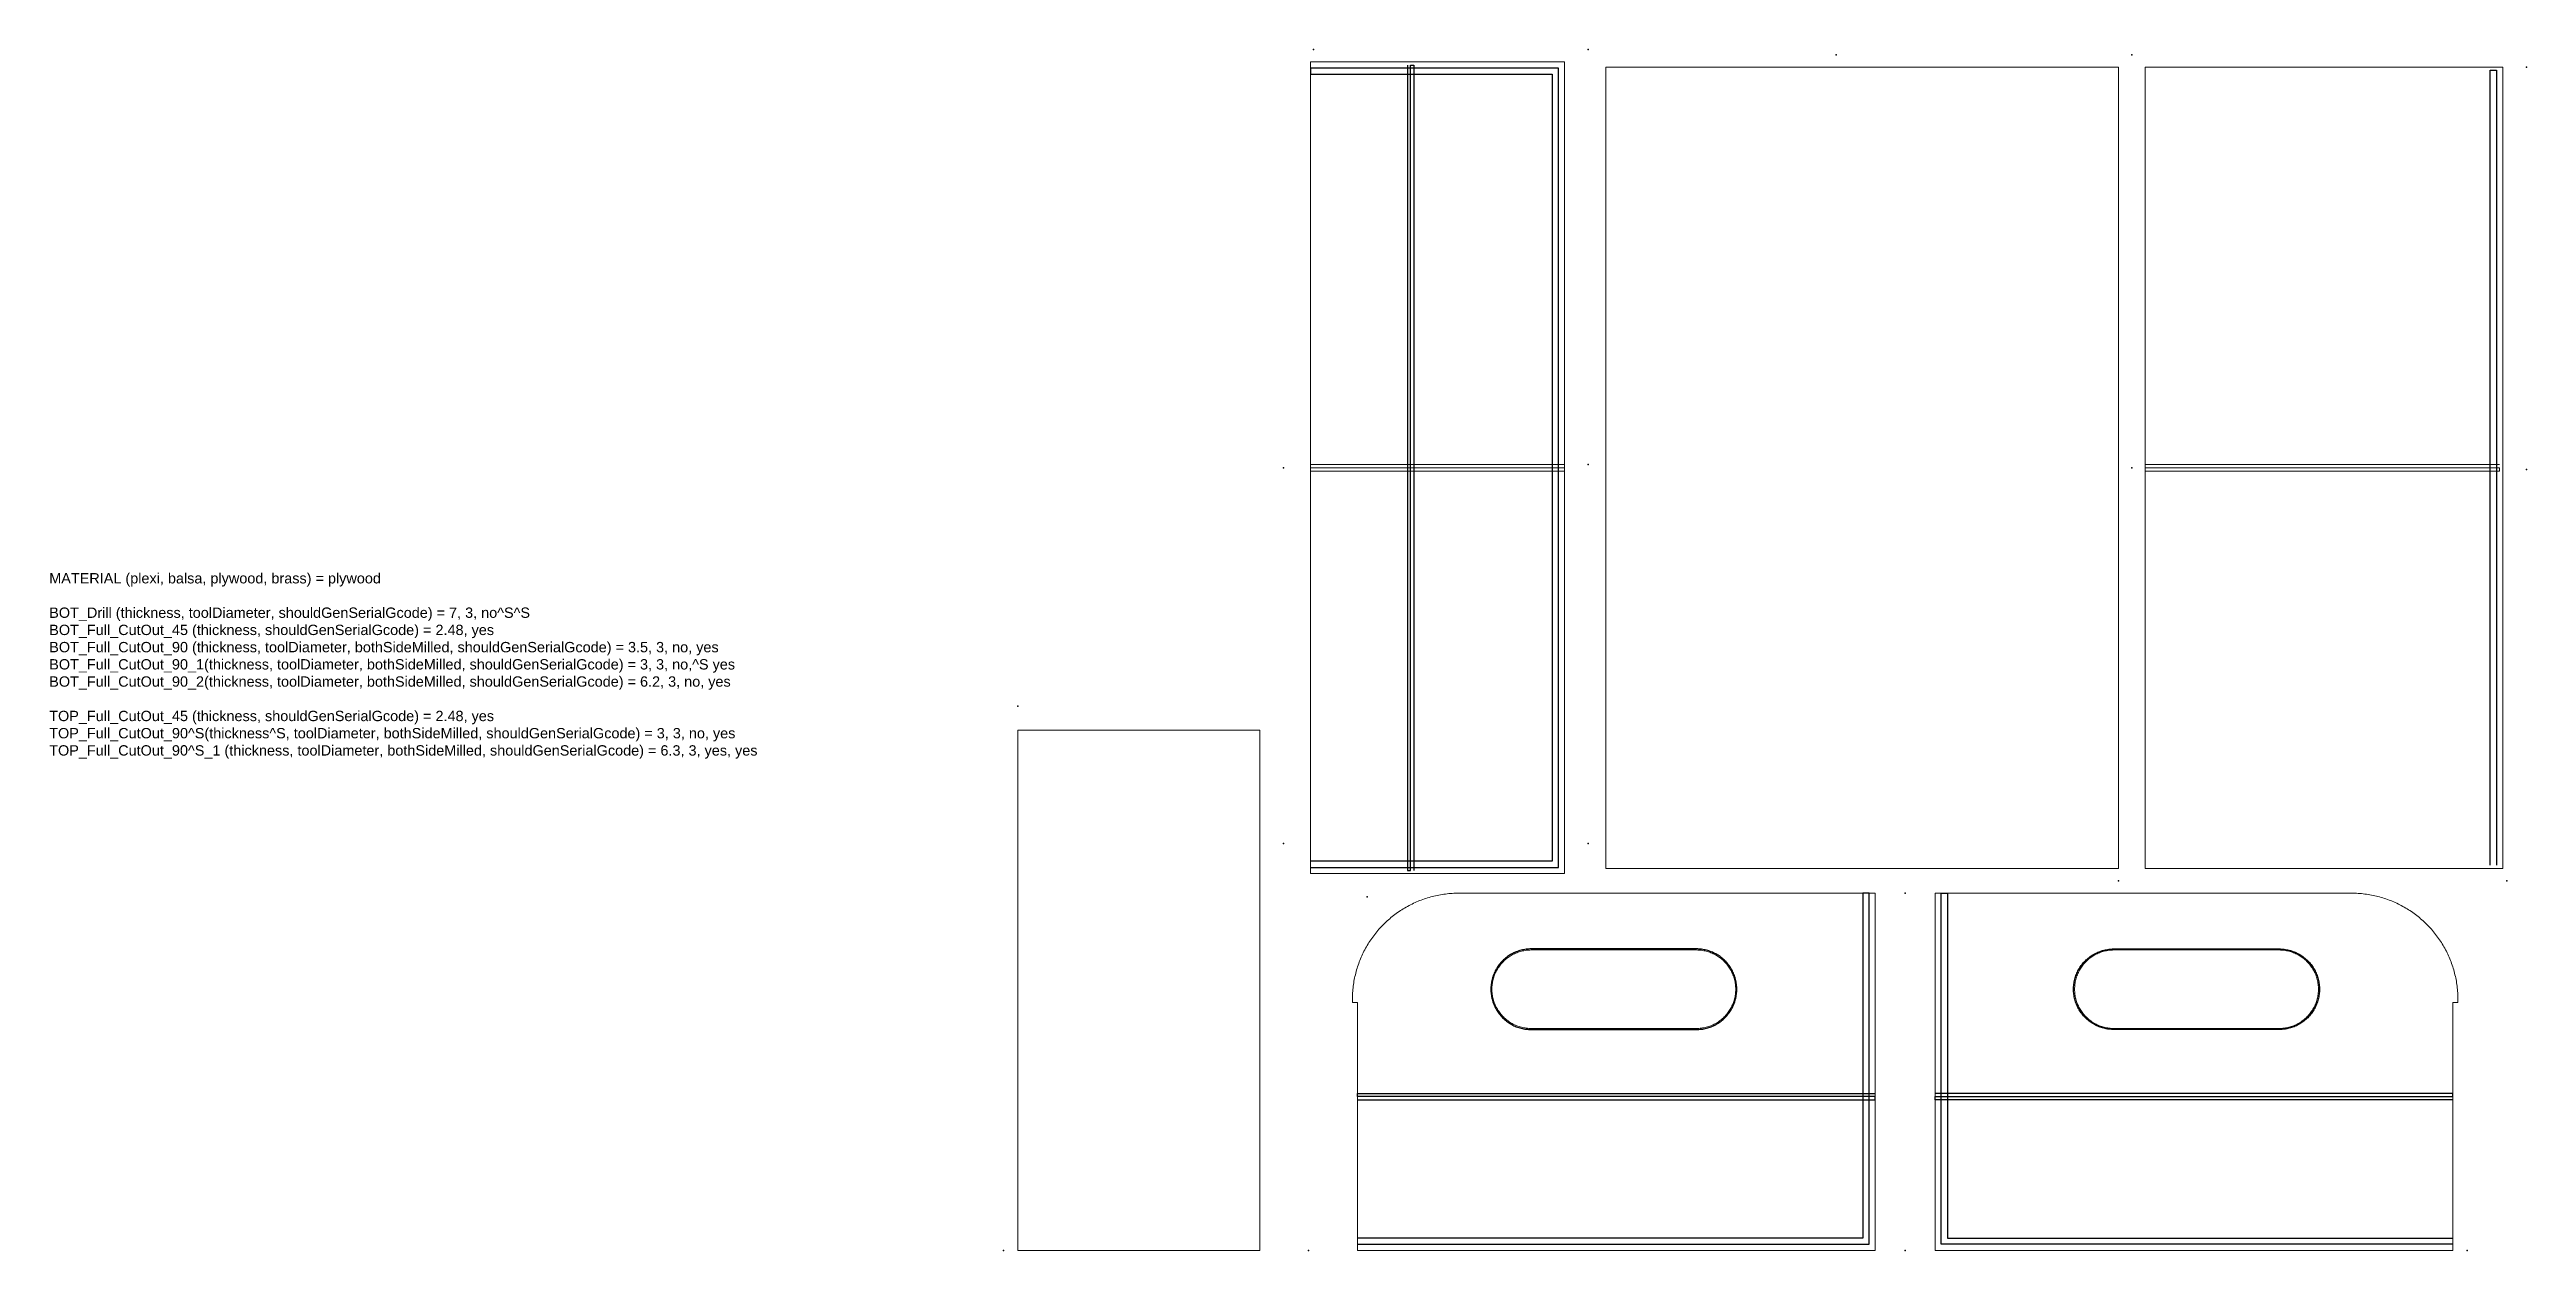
# Model space of a CAD drawing. Header units: millimetres. Extents: x 66 to 1265, y 38 to 619.
import ezdxf

# ---------------------------------------------------------------- set-up
doc = ezdxf.new("R2010")
doc.units = ezdxf.units.MM
for name, color, linetype in [('BOT_Drill', 6, 'Continuous'), ('BOT_Full_CutOut_45', 3, 'Continuous'), ('BOT_Full_CutOut_90', 4, 'Continuous'), ('TOP_Full_CutOut_45', 5, 'Continuous'), ('TOP_Full_CutOut_90', 7, 'Continuous')]:
    doc.layers.add(name, color=color, linetype=linetype)
for name, color, linetype, lineweight in [('BOT_Full_CutOut_90_1', 4, 'Continuous', 18), ('BOT_Full_CutOut_90_2', 4, 'Continuous', 18), ('TOP_Full_CutOut_90_1', 7, 'Continuous', 18)]:
    doc.layers.add(name, color=color, linetype=linetype, lineweight=lineweight)
doc.styles.get("Standard").update_dxf_attribs({"font": 'txt.shx'})

msp = doc.modelspace()

# ---------------------------------------------------------------- linework, layer by layer
at = {"layer": 'BOT_Drill'}
for p in [(677.603949, 619.151268), (810.603949, 619.151268), (930.603949, 616.651268), (1073.603949, 616.651268), (1264.603949, 610.651268), (663.103949, 416.651268), (810.603949, 418.251268), (1073.603949, 416.651268), (1264.603949, 415.851268), (534.603949, 301.151268), (663.103949, 234.651268), (810.603949, 234.651268), (1067.103949, 216.651268), (1255.103949, 216.651268), (703.596577, 208.966634), (963.943454, 210.651268), (527.603949, 37.651268), (675.273678, 37.651268), (963.943454, 37.651268), (1235.9435, 37.651268)]:
    msp.add_point(p, dxfattribs=at)
at = {"layer": 'BOT_Full_CutOut_45'}
for points in [[(863.555961, 144.660952), (864.167864, 144.689809), (864.778559, 144.737871), (865.387443, 144.805093), (865.993915, 144.891407), (866.597376, 144.996728), (867.197232, 145.120952), (867.79289, 145.263956), (868.383763, 145.425601), (868.969265, 145.605725), (869.548821, 145.804151), (870.121859, 146.020684), (870.687812, 146.255109), (871.246123, 146.507196), (871.796239, 146.776695), (872.33762, 147.063341), (872.869729, 147.366852), (873.392042, 147.686925), (873.904045, 148.023247), (874.40523, 148.375486), (874.895103, 148.743294), (875.373182, 149.126307), (875.838994, 149.524148), (876.292079, 149.936424), (876.731992, 150.362729), (877.158297, 150.802642), (877.570573, 151.255727), (877.968414, 151.721539), (878.351427, 152.199618), (878.719235, 152.689491), (879.071474, 153.190676), (879.407796, 153.702678), (879.72787, 154.224992), (880.03138, 154.757101), (880.318025, 155.29848), (880.587526, 155.848598), (880.839612, 156.406908), (881.074038, 156.972862), (881.290571, 157.5459), (881.488997, 158.125455), (881.669121, 158.710958), (881.830766, 159.30183), (881.97377, 159.897488), (882.097994, 160.497344), (882.203315, 161.100805), (882.289629, 161.707277), (882.356851, 162.316161), (882.404914, 162.926857), (882.43377, 163.538761), (882.443392, 164.151268), (882.43377, 164.763775), (882.404914, 165.375679), (882.356851, 165.986374), (882.289629, 166.595257), (882.203316, 167.20173), (882.097994, 167.805191), (881.973771, 168.405047), (881.830766, 169.000705), (881.669122, 169.591577), (881.488998, 170.177081), (881.290571, 170.756637), (881.074038, 171.329674), (880.839613, 171.895627), (880.587526, 172.453938), (880.318027, 173.004054), (880.031381, 173.545435), (879.72787, 174.077544), (879.407797, 174.599857), (879.071474, 175.11186), (878.719236, 175.613044), (878.351429, 176.102917), (877.968415, 176.580997), (877.570574, 177.046809), (877.158298, 177.499894), (876.731993, 177.939807), (876.29208, 178.366112), (875.838995, 178.778388), (875.373183, 179.176229), (874.895104, 179.559242), (874.405231, 179.92705), (873.904046, 180.279289), (873.392044, 180.615611), (872.86973, 180.935685), (872.337621, 181.239195), (871.79624, 181.525841), (871.246124, 181.79534), (870.687814, 182.047427), (870.12186, 182.281852), (869.548823, 182.498385), (868.969267, 182.696812), (868.383764, 182.876936), (867.792892, 183.038581), (867.197234, 183.181585), (866.597378, 183.305809), (865.993917, 183.41113), (865.387445, 183.497444), (864.77856, 183.564666), (864.167865, 183.612728), (863.555961, 183.641585), (862.939527, 183.651268), (782.947381, 183.651268), (782.330947, 183.641585), (781.719043, 183.612728), (781.108348, 183.564666), (780.499463, 183.497444), (779.892991, 183.41113), (779.28953, 183.305809), (778.689674, 183.181585), (778.094016, 183.038581), (777.503144, 182.876936), (776.917641, 182.696812), (776.338085, 182.498385), (775.765048, 182.281852), (775.199094, 182.047427), (774.640784, 181.79534), (774.090668, 181.525841), (773.549287, 181.239195), (773.017178, 180.935685), (772.494864, 180.615611), (771.982862, 180.279289), (771.481677, 179.92705), (770.991804, 179.559242), (770.513725, 179.176229), (770.047913, 178.778388), (769.594828, 178.366112), (769.154915, 177.939807), (768.72861, 177.499894), (768.316334, 177.046809), (767.918493, 176.580997), (767.535479, 176.102917), (767.167672, 175.613044), (766.815434, 175.11186), (766.479111, 174.599857), (766.159038, 174.077544), (765.855527, 173.545435), (765.568881, 173.004054), (765.299382, 172.453938), (765.047295, 171.895627), (764.81287, 171.329674), (764.596337, 170.756637), (764.39791, 170.177081), (764.217786, 169.591577), (764.056142, 169.000705), (763.913137, 168.405047), (763.788914, 167.805191), (763.683592, 167.20173), (763.597279, 166.595257), (763.530057, 165.986374), (763.481994, 165.375679), (763.453138, 164.763775), (763.443516, 164.151268), (763.453138, 163.538761), (763.481994, 162.926857), (763.530057, 162.316161), (763.597279, 161.707277), (763.683593, 161.100805), (763.788914, 160.497344), (763.913138, 159.897488), (764.056142, 159.30183), (764.217787, 158.710958), (764.397911, 158.125455), (764.596337, 157.5459), (764.81287, 156.972862), (765.047296, 156.406908), (765.299382, 155.848598), (765.568883, 155.29848), (765.855528, 154.757101), (766.159038, 154.224992), (766.479112, 153.702678), (766.815434, 153.190676), (767.167673, 152.689491), (767.535481, 152.199618), (767.918494, 151.721539), (768.316335, 151.255727), (768.728611, 150.802642), (769.154916, 150.362729), (769.594829, 149.936424), (770.047914, 149.524148), (770.513726, 149.126307), (770.991806, 148.743293), (771.481679, 148.375486), (771.982863, 148.023248), (772.494866, 147.686925), (773.017179, 147.366852), (773.549288, 147.063341), (774.090669, 146.776695), (774.640785, 146.507196), (775.199096, 146.255109), (775.765049, 146.020684), (776.338087, 145.804151), (776.917643, 145.605725), (777.503145, 145.425601), (778.094018, 145.263956), (778.689676, 145.120952), (779.289532, 144.996728), (779.892993, 144.891407), (780.499465, 144.805093), (781.108349, 144.737871), (781.719044, 144.689809), (782.330947, 144.660952), (782.947383, 144.651268), (862.939525, 144.651268)], [(1064.330947, 144.660952), (1063.719044, 144.689809), (1063.108349, 144.737871), (1062.499465, 144.805093), (1061.892993, 144.891407), (1061.289532, 144.996728), (1060.689676, 145.120952), (1060.094018, 145.263956), (1059.503145, 145.425601), (1058.917643, 145.605725), (1058.338087, 145.804151), (1057.765049, 146.020684), (1057.199096, 146.255109), (1056.640785, 146.507196), (1056.090669, 146.776695), (1055.549288, 147.063341), (1055.017179, 147.366852), (1054.494866, 147.686925), (1053.982863, 148.023247), (1053.481678, 148.375486), (1052.991805, 148.743294), (1052.513726, 149.126307), (1052.047914, 149.524148), (1051.594829, 149.936424), (1051.154916, 150.362729), (1050.728611, 150.802642), (1050.316335, 151.255727), (1049.918494, 151.721539), (1049.535481, 152.199618), (1049.167673, 152.689491), (1048.815434, 153.190676), (1048.479112, 153.702678), (1048.159038, 154.224992), (1047.855528, 154.757101), (1047.568883, 155.29848), (1047.299382, 155.848598), (1047.047296, 156.406908), (1046.81287, 156.972862), (1046.596337, 157.5459), (1046.397911, 158.125455), (1046.217787, 158.710958), (1046.056142, 159.30183), (1045.913138, 159.897488), (1045.788914, 160.497344), (1045.683593, 161.100805), (1045.597279, 161.707277), (1045.530057, 162.316161), (1045.481994, 162.926857), (1045.453138, 163.538761), (1045.443516, 164.151268), (1045.453138, 164.763775), (1045.481994, 165.375679), (1045.530057, 165.986374), (1045.597279, 166.595257), (1045.683592, 167.20173), (1045.788914, 167.805191), (1045.913137, 168.405047), (1046.056142, 169.000705), (1046.217786, 169.591577), (1046.39791, 170.177081), (1046.596337, 170.756637), (1046.81287, 171.329674), (1047.047295, 171.895627), (1047.299382, 172.453938), (1047.568881, 173.004054), (1047.855527, 173.545435), (1048.159038, 174.077544), (1048.479111, 174.599857), (1048.815434, 175.11186), (1049.167672, 175.613044), (1049.535479, 176.102917), (1049.918493, 176.580997), (1050.316334, 177.046809), (1050.72861, 177.499894), (1051.154915, 177.939807), (1051.594828, 178.366112), (1052.047913, 178.778388), (1052.513725, 179.176229), (1052.991804, 179.559242), (1053.481677, 179.92705), (1053.982862, 180.279289), (1054.494864, 180.615611), (1055.017178, 180.935685), (1055.549287, 181.239195), (1056.090668, 181.525841), (1056.640784, 181.79534), (1057.199094, 182.047427), (1057.765048, 182.281852), (1058.338085, 182.498385), (1058.917641, 182.696812), (1059.503144, 182.876936), (1060.094016, 183.038581), (1060.689674, 183.181585), (1061.28953, 183.305809), (1061.892991, 183.41113), (1062.499463, 183.497444), (1063.108348, 183.564666), (1063.719043, 183.612728), (1064.330947, 183.641585), (1064.947381, 183.651268), (1144.939527, 183.651268), (1145.555961, 183.641585), (1146.167865, 183.612728), (1146.77856, 183.564666), (1147.387445, 183.497444), (1147.993917, 183.41113), (1148.597378, 183.305809), (1149.197234, 183.181585), (1149.792892, 183.038581), (1150.383764, 182.876936), (1150.969267, 182.696812), (1151.548823, 182.498385), (1152.12186, 182.281852), (1152.687814, 182.047427), (1153.246124, 181.79534), (1153.79624, 181.525841), (1154.337621, 181.239195), (1154.86973, 180.935685), (1155.392044, 180.615611), (1155.904046, 180.279289), (1156.405231, 179.92705), (1156.895104, 179.559242), (1157.373183, 179.176229), (1157.838995, 178.778388), (1158.29208, 178.366112), (1158.731993, 177.939807), (1159.158298, 177.499894), (1159.570574, 177.046809), (1159.968415, 176.580997), (1160.351429, 176.102917), (1160.719236, 175.613044), (1161.071474, 175.11186), (1161.407797, 174.599857), (1161.72787, 174.077544), (1162.031381, 173.545435), (1162.318027, 173.004054), (1162.587526, 172.453938), (1162.839613, 171.895627), (1163.074038, 171.329674), (1163.290571, 170.756637), (1163.488998, 170.177081), (1163.669122, 169.591577), (1163.830766, 169.000705), (1163.973771, 168.405047), (1164.097994, 167.805191), (1164.203316, 167.20173), (1164.289629, 166.595257), (1164.356851, 165.986374), (1164.404914, 165.375679), (1164.43377, 164.763775), (1164.443392, 164.151268), (1164.43377, 163.538761), (1164.404914, 162.926857), (1164.356851, 162.316161), (1164.289629, 161.707277), (1164.203315, 161.100805), (1164.097994, 160.497344), (1163.97377, 159.897488), (1163.830766, 159.30183), (1163.669121, 158.710958), (1163.488997, 158.125455), (1163.290571, 157.5459), (1163.074038, 156.972862), (1162.839612, 156.406908), (1162.587526, 155.848598), (1162.318025, 155.29848), (1162.03138, 154.757101), (1161.72787, 154.224992), (1161.407796, 153.702678), (1161.071474, 153.190676), (1160.719235, 152.689491), (1160.351427, 152.199618), (1159.968414, 151.721539), (1159.570573, 151.255727), (1159.158297, 150.802642), (1158.731992, 150.362729), (1158.292079, 149.936424), (1157.838994, 149.524148), (1157.373182, 149.126307), (1156.895102, 148.743293), (1156.405229, 148.375486), (1155.904045, 148.023248), (1155.392042, 147.686925), (1154.869729, 147.366852), (1154.33762, 147.063341), (1153.796239, 146.776695), (1153.246123, 146.507196), (1152.687812, 146.255109), (1152.121859, 146.020684), (1151.548821, 145.804151), (1150.969265, 145.605725), (1150.383763, 145.425601), (1149.79289, 145.263956), (1149.197232, 145.120952), (1148.597376, 144.996728), (1147.993915, 144.891407), (1147.387443, 144.805093), (1146.778559, 144.737871), (1146.167864, 144.689809), (1145.555961, 144.660952), (1144.939525, 144.651268), (1064.947383, 144.651268)]]:
    msp.add_lwpolyline(points, close=True, dxfattribs=at)
at = {"layer": 'BOT_Full_CutOut_90'}
for points in [[(676.103949, 223.151268), (796.103949, 223.151268), (796.103949, 610.151268), (676.103949, 610.151268), (676.103949, 607.151268), (793.103949, 607.151268), (793.103949, 226.151268), (676.103949, 226.151268)], [(1247.103949, 224.151268), (1247.103949, 609.151268), (1250.103949, 609.151268), (1250.103949, 224.151268)], [(698.943408, 40.651268), (946.443454, 40.651268), (946.443454, 210.651268), (943.443454, 210.651268), (943.443454, 43.651268), (698.943408, 43.651268)], [(1228.9435, 40.651268), (981.443454, 40.651268), (981.443454, 210.651268), (984.443454, 210.651268), (984.443454, 43.651268), (1228.9435, 43.651268)]]:
    msp.add_lwpolyline(points, dxfattribs=at)
at = {"layer": 'BOT_Full_CutOut_90_1'}
for points in [[(799.103949, 418.251268), (676.103949, 418.251268), (676.103949, 416.651268), (799.103949, 416.651268), (799.103949, 415.051268), (676.103949, 415.051268)], [(1080.103949, 415.051268), (1251.603949, 415.051268), (1251.603949, 416.651268), (1080.103949, 416.651268), (1080.103949, 418.251268), (1251.603949, 418.251268)]]:
    msp.add_lwpolyline(points, dxfattribs=at)
at = {"layer": 'BOT_Full_CutOut_90_2'}
for points in [[(863.540253, 145.160767), (864.136465, 145.188884), (864.731499, 145.235714), (865.324769, 145.301211), (865.915688, 145.385312), (866.503675, 145.487932), (867.088147, 145.60897), (867.66853, 145.748308), (868.244249, 145.905807), (868.814738, 146.081312), (869.379432, 146.274649), (869.937774, 146.485629), (870.489214, 146.714043), (871.033207, 146.959666), (871.569216, 147.222254), (872.096713, 147.501549), (872.615177, 147.797276), (873.124096, 148.109141), (873.622968, 148.436839), (874.1113, 148.780045), (874.588612, 149.13842), (875.05443, 149.511611), (875.508297, 149.89925), (875.949764, 150.300954), (876.378395, 150.716326), (876.793767, 151.144957), (877.195471, 151.586424), (877.58311, 152.04029), (877.956301, 152.506109), (878.314677, 152.98342), (878.657882, 153.471753), (878.98558, 153.970625), (879.297446, 154.479544), (879.593172, 154.998007), (879.872468, 155.525504), (880.135056, 156.061514), (880.380678, 156.605507), (880.609092, 157.156947), (880.820072, 157.715289), (881.01341, 158.279983), (881.188915, 158.850471), (881.346414, 159.42619), (881.485752, 160.006573), (881.60679, 160.591046), (881.709411, 161.179032), (881.793511, 161.769952), (881.859008, 162.363221), (881.905839, 162.958256), (881.933955, 163.554467), (881.943331, 164.151268), (881.933955, 164.748068), (881.905839, 165.34428), (881.859009, 165.939314), (881.793511, 166.532584), (881.709411, 167.123503), (881.606791, 167.71149), (881.485752, 168.295963), (881.346415, 168.876345), (881.188916, 169.452064), (881.013411, 170.022553), (880.820073, 170.587247), (880.609093, 171.145589), (880.380679, 171.697029), (880.135057, 172.241022), (879.872468, 172.777031), (879.593173, 173.304528), (879.297447, 173.822992), (878.985581, 174.331911), (878.657883, 174.830783), (878.314677, 175.319115), (877.956302, 175.796427), (877.583111, 176.262245), (877.195472, 176.716112), (876.793768, 177.157579), (876.378396, 177.58621), (875.949765, 178.001582), (875.508298, 178.403286), (875.054431, 178.790925), (874.588613, 179.164116), (874.111302, 179.522491), (873.622969, 179.865697), (873.124097, 180.193395), (872.615178, 180.505261), (872.096715, 180.800987), (871.569218, 181.080282), (871.033208, 181.342871), (870.489215, 181.588493), (869.937775, 181.816907), (869.379433, 182.027887), (868.814739, 182.221225), (868.244251, 182.39673), (867.668531, 182.554229), (867.088149, 182.693566), (866.503676, 182.814605), (865.91569, 182.917225), (865.32477, 183.001325), (864.7315, 183.066823), (864.136466, 183.113653), (863.540255, 183.14177), (862.9356, 183.151268), (782.951308, 183.151268), (782.346653, 183.14177), (781.750442, 183.113653), (781.155408, 183.066823), (780.562138, 183.001325), (779.971218, 182.917225), (779.383232, 182.814605), (778.798759, 182.693566), (778.218377, 182.554229), (777.642657, 182.39673), (777.072169, 182.221225), (776.507475, 182.027887), (775.949133, 181.816907), (775.397693, 181.588493), (774.8537, 181.342871), (774.31769, 181.080282), (773.790193, 180.800987), (773.27173, 180.505261), (772.762811, 180.193395), (772.263939, 179.865697), (771.775607, 179.522491), (771.298295, 179.164116), (770.832477, 178.790925), (770.37861, 178.403286), (769.937143, 178.001582), (769.508512, 177.58621), (769.09314, 177.157579), (768.691436, 176.716112), (768.303797, 176.262245), (767.930606, 175.796427), (767.572231, 175.319115), (767.229025, 174.830783), (766.901327, 174.331911), (766.589461, 173.822992), (766.293735, 173.304528), (766.01444, 172.777031), (765.751851, 172.241022), (765.506229, 171.697029), (765.277815, 171.145589), (765.066835, 170.587247), (764.873497, 170.022553), (764.697992, 169.452064), (764.540493, 168.876345), (764.401156, 168.295963), (764.280117, 167.71149), (764.177497, 167.123503), (764.093397, 166.532584), (764.027899, 165.939314), (763.981069, 165.34428), (763.952953, 164.748068), (763.943577, 164.151268), (763.952953, 163.554467), (763.981069, 162.958256), (764.0279, 162.363221), (764.093397, 161.769952), (764.177498, 161.179032), (764.280118, 160.591046), (764.401156, 160.006573), (764.540494, 159.42619), (764.697993, 158.850471), (764.873498, 158.279983), (765.066836, 157.715289), (765.277816, 157.156947), (765.50623, 156.605507), (765.751852, 156.061514), (766.01444, 155.525504), (766.293736, 154.998007), (766.589462, 154.479544), (766.901328, 153.970625), (767.229026, 153.471753), (767.572232, 152.98342), (767.930607, 152.506109), (768.303798, 152.04029), (768.691437, 151.586424), (769.093141, 151.144957), (769.508513, 150.716326), (769.937144, 150.300954), (770.378611, 149.89925), (770.832478, 149.511611), (771.298297, 149.13842), (771.775608, 148.780045), (772.26394, 148.436839), (772.762812, 148.109141), (773.271731, 147.797276), (773.790195, 147.501549), (774.317692, 147.222254), (774.853701, 146.959666), (775.397694, 146.714043), (775.949134, 146.485629), (776.507477, 146.274649), (777.07217, 146.081312), (777.642659, 145.905807), (778.218378, 145.748308), (778.798761, 145.60897), (779.383233, 145.487932), (779.97122, 145.385312), (780.562139, 145.301211), (781.155409, 145.235714), (781.750443, 145.188884), (782.346655, 145.160767), (782.95131, 145.151268), (862.935598, 145.151268)], [(1064.346655, 145.160767), (1063.750443, 145.188884), (1063.155409, 145.235714), (1062.562139, 145.301211), (1061.97122, 145.385312), (1061.383233, 145.487932), (1060.798761, 145.60897), (1060.218378, 145.748308), (1059.642659, 145.905807), (1059.07217, 146.081312), (1058.507476, 146.274649), (1057.949134, 146.485629), (1057.397694, 146.714043), (1056.853701, 146.959666), (1056.317692, 147.222254), (1055.790195, 147.501549), (1055.271731, 147.797276), (1054.762812, 148.109141), (1054.26394, 148.436839), (1053.775608, 148.780045), (1053.298296, 149.13842), (1052.832478, 149.511611), (1052.378611, 149.89925), (1051.937144, 150.300954), (1051.508513, 150.716326), (1051.093141, 151.144957), (1050.691437, 151.586424), (1050.303798, 152.04029), (1049.930607, 152.506109), (1049.572231, 152.98342), (1049.229026, 153.471753), (1048.901328, 153.970625), (1048.589462, 154.479544), (1048.293736, 154.998007), (1048.01444, 155.525504), (1047.751852, 156.061514), (1047.50623, 156.605507), (1047.277816, 157.156947), (1047.066836, 157.715289), (1046.873498, 158.279983), (1046.697993, 158.850471), (1046.540494, 159.42619), (1046.401156, 160.006573), (1046.280118, 160.591046), (1046.177497, 161.179032), (1046.093397, 161.769952), (1046.0279, 162.363221), (1045.981069, 162.958256), (1045.952953, 163.554467), (1045.943577, 164.151268), (1045.952953, 164.748068), (1045.981069, 165.34428), (1046.027899, 165.939314), (1046.093397, 166.532584), (1046.177497, 167.123503), (1046.280117, 167.71149), (1046.401156, 168.295963), (1046.540493, 168.876345), (1046.697992, 169.452064), (1046.873497, 170.022553), (1047.066835, 170.587247), (1047.277815, 171.145589), (1047.506229, 171.697029), (1047.751851, 172.241022), (1048.01444, 172.777031), (1048.293735, 173.304528), (1048.589461, 173.822992), (1048.901327, 174.331911), (1049.229025, 174.830783), (1049.572231, 175.319115), (1049.930606, 175.796427), (1050.303797, 176.262245), (1050.691436, 176.716112), (1051.09314, 177.157579), (1051.508512, 177.58621), (1051.937143, 178.001582), (1052.37861, 178.403286), (1052.832477, 178.790925), (1053.298295, 179.164116), (1053.775606, 179.522491), (1054.263939, 179.865697), (1054.762811, 180.193395), (1055.27173, 180.505261), (1055.790193, 180.800987), (1056.31769, 181.080282), (1056.8537, 181.342871), (1057.397693, 181.588493), (1057.949133, 181.816907), (1058.507475, 182.027887), (1059.072169, 182.221225), (1059.642657, 182.39673), (1060.218377, 182.554229), (1060.798759, 182.693566), (1061.383232, 182.814605), (1061.971218, 182.917225), (1062.562138, 183.001325), (1063.155408, 183.066823), (1063.750442, 183.113653), (1064.346653, 183.14177), (1064.951308, 183.151268), (1144.9356, 183.151268), (1145.540255, 183.14177), (1146.136466, 183.113653), (1146.7315, 183.066823), (1147.32477, 183.001325), (1147.91569, 182.917225), (1148.503676, 182.814605), (1149.088149, 182.693566), (1149.668531, 182.554229), (1150.244251, 182.39673), (1150.814739, 182.221225), (1151.379433, 182.027887), (1151.937775, 181.816907), (1152.489215, 181.588493), (1153.033208, 181.342871), (1153.569218, 181.080282), (1154.096715, 180.800987), (1154.615178, 180.505261), (1155.124097, 180.193395), (1155.622969, 179.865697), (1156.111301, 179.522491), (1156.588613, 179.164116), (1157.054431, 178.790925), (1157.508298, 178.403286), (1157.949765, 178.001582), (1158.378396, 177.58621), (1158.793768, 177.157579), (1159.195472, 176.716112), (1159.583111, 176.262245), (1159.956302, 175.796427), (1160.314677, 175.319115), (1160.657883, 174.830783), (1160.985581, 174.331911), (1161.297447, 173.822992), (1161.593173, 173.304528), (1161.872468, 172.777031), (1162.135057, 172.241022), (1162.380679, 171.697029), (1162.609093, 171.145589), (1162.820073, 170.587247), (1163.013411, 170.022553), (1163.188916, 169.452064), (1163.346415, 168.876345), (1163.485752, 168.295963), (1163.606791, 167.71149), (1163.709411, 167.123503), (1163.793511, 166.532584), (1163.859009, 165.939314), (1163.905839, 165.34428), (1163.933955, 164.748068), (1163.943331, 164.151268), (1163.933955, 163.554467), (1163.905839, 162.958256), (1163.859008, 162.363221), (1163.793511, 161.769952), (1163.70941, 161.179032), (1163.60679, 160.591046), (1163.485752, 160.006573), (1163.346414, 159.42619), (1163.188915, 158.850471), (1163.01341, 158.279983), (1162.820072, 157.715289), (1162.609092, 157.156947), (1162.380678, 156.605507), (1162.135056, 156.061514), (1161.872468, 155.525504), (1161.593172, 154.998007), (1161.297446, 154.479544), (1160.98558, 153.970625), (1160.657882, 153.471753), (1160.314676, 152.98342), (1159.956301, 152.506109), (1159.58311, 152.04029), (1159.195471, 151.586424), (1158.793767, 151.144957), (1158.378395, 150.716326), (1157.949764, 150.300954), (1157.508297, 149.89925), (1157.05443, 149.511611), (1156.588611, 149.13842), (1156.1113, 148.780045), (1155.622968, 148.436839), (1155.124096, 148.109141), (1154.615177, 147.797276), (1154.096713, 147.501549), (1153.569216, 147.222254), (1153.033207, 146.959666), (1152.489214, 146.714043), (1151.937774, 146.485629), (1151.379431, 146.274649), (1150.814738, 146.081312), (1150.244249, 145.905807), (1149.66853, 145.748308), (1149.088147, 145.60897), (1148.503675, 145.487932), (1147.915688, 145.385312), (1147.324769, 145.301211), (1146.731499, 145.235714), (1146.136465, 145.188884), (1145.540253, 145.160767), (1144.935598, 145.151268), (1064.95131, 145.151268)]]:
    msp.add_lwpolyline(points, close=True, dxfattribs=at)
at = {"layer": 'TOP_Full_CutOut_45'}
for points in [[(863.555961, 144.660952), (864.167864, 144.689809), (864.778559, 144.737871), (865.387443, 144.805093), (865.993915, 144.891407), (866.597376, 144.996728), (867.197232, 145.120952), (867.79289, 145.263956), (868.383763, 145.425601), (868.969265, 145.605725), (869.548821, 145.804151), (870.121859, 146.020684), (870.687812, 146.255109), (871.246123, 146.507196), (871.796239, 146.776695), (872.33762, 147.063341), (872.869729, 147.366852), (873.392042, 147.686925), (873.904045, 148.023247), (874.40523, 148.375486), (874.895103, 148.743294), (875.373182, 149.126307), (875.838994, 149.524148), (876.292079, 149.936424), (876.731992, 150.362729), (877.158297, 150.802642), (877.570573, 151.255727), (877.968414, 151.721539), (878.351427, 152.199618), (878.719235, 152.689491), (879.071474, 153.190676), (879.407796, 153.702678), (879.72787, 154.224992), (880.03138, 154.757101), (880.318025, 155.29848), (880.587526, 155.848598), (880.839612, 156.406908), (881.074038, 156.972862), (881.290571, 157.5459), (881.488997, 158.125455), (881.669121, 158.710958), (881.830766, 159.30183), (881.97377, 159.897488), (882.097994, 160.497344), (882.203315, 161.100805), (882.289629, 161.707277), (882.356851, 162.316161), (882.404914, 162.926857), (882.43377, 163.538761), (882.443392, 164.151268), (882.43377, 164.763775), (882.404914, 165.375679), (882.356851, 165.986374), (882.289629, 166.595257), (882.203316, 167.20173), (882.097994, 167.805191), (881.973771, 168.405047), (881.830766, 169.000705), (881.669122, 169.591577), (881.488998, 170.177081), (881.290571, 170.756637), (881.074038, 171.329674), (880.839613, 171.895627), (880.587526, 172.453938), (880.318027, 173.004054), (880.031381, 173.545435), (879.72787, 174.077544), (879.407797, 174.599857), (879.071474, 175.11186), (878.719236, 175.613044), (878.351429, 176.102917), (877.968415, 176.580997), (877.570574, 177.046809), (877.158298, 177.499894), (876.731993, 177.939807), (876.29208, 178.366112), (875.838995, 178.778388), (875.373183, 179.176229), (874.895104, 179.559242), (874.405231, 179.92705), (873.904046, 180.279289), (873.392044, 180.615611), (872.86973, 180.935685), (872.337621, 181.239195), (871.79624, 181.525841), (871.246124, 181.79534), (870.687814, 182.047427), (870.12186, 182.281852), (869.548823, 182.498385), (868.969267, 182.696812), (868.383764, 182.876936), (867.792892, 183.038581), (867.197234, 183.181585), (866.597378, 183.305809), (865.993917, 183.41113), (865.387445, 183.497444), (864.77856, 183.564666), (864.167865, 183.612728), (863.555961, 183.641585), (862.939527, 183.651268), (782.947381, 183.651268), (782.330947, 183.641585), (781.719043, 183.612728), (781.108348, 183.564666), (780.499463, 183.497444), (779.892991, 183.41113), (779.28953, 183.305809), (778.689674, 183.181585), (778.094016, 183.038581), (777.503144, 182.876936), (776.917641, 182.696812), (776.338085, 182.498385), (775.765048, 182.281852), (775.199094, 182.047427), (774.640784, 181.79534), (774.090668, 181.525841), (773.549287, 181.239195), (773.017178, 180.935685), (772.494864, 180.615611), (771.982862, 180.279289), (771.481677, 179.92705), (770.991804, 179.559242), (770.513725, 179.176229), (770.047913, 178.778388), (769.594828, 178.366112), (769.154915, 177.939807), (768.72861, 177.499894), (768.316334, 177.046809), (767.918493, 176.580997), (767.535479, 176.102917), (767.167672, 175.613044), (766.815434, 175.11186), (766.479111, 174.599857), (766.159038, 174.077544), (765.855527, 173.545435), (765.568881, 173.004054), (765.299382, 172.453938), (765.047295, 171.895627), (764.81287, 171.329674), (764.596337, 170.756637), (764.39791, 170.177081), (764.217786, 169.591577), (764.056142, 169.000705), (763.913137, 168.405047), (763.788914, 167.805191), (763.683592, 167.20173), (763.597279, 166.595257), (763.530057, 165.986374), (763.481994, 165.375679), (763.453138, 164.763775), (763.443516, 164.151268), (763.453138, 163.538761), (763.481994, 162.926857), (763.530057, 162.316161), (763.597279, 161.707277), (763.683593, 161.100805), (763.788914, 160.497344), (763.913138, 159.897488), (764.056142, 159.30183), (764.217787, 158.710958), (764.397911, 158.125455), (764.596337, 157.5459), (764.81287, 156.972862), (765.047296, 156.406908), (765.299382, 155.848598), (765.568883, 155.29848), (765.855528, 154.757101), (766.159038, 154.224992), (766.479112, 153.702678), (766.815434, 153.190676), (767.167673, 152.689491), (767.535481, 152.199618), (767.918494, 151.721539), (768.316335, 151.255727), (768.728611, 150.802642), (769.154916, 150.362729), (769.594829, 149.936424), (770.047914, 149.524148), (770.513726, 149.126307), (770.991806, 148.743293), (771.481679, 148.375486), (771.982863, 148.023248), (772.494866, 147.686925), (773.017179, 147.366852), (773.549288, 147.063341), (774.090669, 146.776695), (774.640785, 146.507196), (775.199096, 146.255109), (775.765049, 146.020684), (776.338087, 145.804151), (776.917643, 145.605725), (777.503145, 145.425601), (778.094018, 145.263956), (778.689676, 145.120952), (779.289532, 144.996728), (779.892993, 144.891407), (780.499465, 144.805093), (781.108349, 144.737871), (781.719044, 144.689809), (782.330947, 144.660952), (782.947383, 144.651268), (862.939525, 144.651268)], [(1064.330947, 144.660952), (1063.719044, 144.689809), (1063.108349, 144.737871), (1062.499465, 144.805093), (1061.892993, 144.891407), (1061.289532, 144.996728), (1060.689676, 145.120952), (1060.094018, 145.263956), (1059.503145, 145.425601), (1058.917643, 145.605725), (1058.338087, 145.804151), (1057.765049, 146.020684), (1057.199096, 146.255109), (1056.640785, 146.507196), (1056.090669, 146.776695), (1055.549288, 147.063341), (1055.017179, 147.366852), (1054.494866, 147.686925), (1053.982863, 148.023247), (1053.481678, 148.375486), (1052.991805, 148.743294), (1052.513726, 149.126307), (1052.047914, 149.524148), (1051.594829, 149.936424), (1051.154916, 150.362729), (1050.728611, 150.802642), (1050.316335, 151.255727), (1049.918494, 151.721539), (1049.535481, 152.199618), (1049.167673, 152.689491), (1048.815434, 153.190676), (1048.479112, 153.702678), (1048.159038, 154.224992), (1047.855528, 154.757101), (1047.568883, 155.29848), (1047.299382, 155.848598), (1047.047296, 156.406908), (1046.81287, 156.972862), (1046.596337, 157.5459), (1046.397911, 158.125455), (1046.217787, 158.710958), (1046.056142, 159.30183), (1045.913138, 159.897488), (1045.788914, 160.497344), (1045.683593, 161.100805), (1045.597279, 161.707277), (1045.530057, 162.316161), (1045.481994, 162.926857), (1045.453138, 163.538761), (1045.443516, 164.151268), (1045.453138, 164.763775), (1045.481994, 165.375679), (1045.530057, 165.986374), (1045.597279, 166.595257), (1045.683592, 167.20173), (1045.788914, 167.805191), (1045.913137, 168.405047), (1046.056142, 169.000705), (1046.217786, 169.591577), (1046.39791, 170.177081), (1046.596337, 170.756637), (1046.81287, 171.329674), (1047.047295, 171.895627), (1047.299382, 172.453938), (1047.568881, 173.004054), (1047.855527, 173.545435), (1048.159038, 174.077544), (1048.479111, 174.599857), (1048.815434, 175.11186), (1049.167672, 175.613044), (1049.535479, 176.102917), (1049.918493, 176.580997), (1050.316334, 177.046809), (1050.72861, 177.499894), (1051.154915, 177.939807), (1051.594828, 178.366112), (1052.047913, 178.778388), (1052.513725, 179.176229), (1052.991804, 179.559242), (1053.481677, 179.92705), (1053.982862, 180.279289), (1054.494864, 180.615611), (1055.017178, 180.935685), (1055.549287, 181.239195), (1056.090668, 181.525841), (1056.640784, 181.79534), (1057.199094, 182.047427), (1057.765048, 182.281852), (1058.338085, 182.498385), (1058.917641, 182.696812), (1059.503144, 182.876936), (1060.094016, 183.038581), (1060.689674, 183.181585), (1061.28953, 183.305809), (1061.892991, 183.41113), (1062.499463, 183.497444), (1063.108348, 183.564666), (1063.719043, 183.612728), (1064.330947, 183.641585), (1064.947381, 183.651268), (1144.939527, 183.651268), (1145.555961, 183.641585), (1146.167865, 183.612728), (1146.77856, 183.564666), (1147.387445, 183.497444), (1147.993917, 183.41113), (1148.597378, 183.305809), (1149.197234, 183.181585), (1149.792892, 183.038581), (1150.383764, 182.876936), (1150.969267, 182.696812), (1151.548823, 182.498385), (1152.12186, 182.281852), (1152.687814, 182.047427), (1153.246124, 181.79534), (1153.79624, 181.525841), (1154.337621, 181.239195), (1154.86973, 180.935685), (1155.392044, 180.615611), (1155.904046, 180.279289), (1156.405231, 179.92705), (1156.895104, 179.559242), (1157.373183, 179.176229), (1157.838995, 178.778388), (1158.29208, 178.366112), (1158.731993, 177.939807), (1159.158298, 177.499894), (1159.570574, 177.046809), (1159.968415, 176.580997), (1160.351429, 176.102917), (1160.719236, 175.613044), (1161.071474, 175.11186), (1161.407797, 174.599857), (1161.72787, 174.077544), (1162.031381, 173.545435), (1162.318027, 173.004054), (1162.587526, 172.453938), (1162.839613, 171.895627), (1163.074038, 171.329674), (1163.290571, 170.756637), (1163.488998, 170.177081), (1163.669122, 169.591577), (1163.830766, 169.000705), (1163.973771, 168.405047), (1164.097994, 167.805191), (1164.203316, 167.20173), (1164.289629, 166.595257), (1164.356851, 165.986374), (1164.404914, 165.375679), (1164.43377, 164.763775), (1164.443392, 164.151268), (1164.43377, 163.538761), (1164.404914, 162.926857), (1164.356851, 162.316161), (1164.289629, 161.707277), (1164.203315, 161.100805), (1164.097994, 160.497344), (1163.97377, 159.897488), (1163.830766, 159.30183), (1163.669121, 158.710958), (1163.488997, 158.125455), (1163.290571, 157.5459), (1163.074038, 156.972862), (1162.839612, 156.406908), (1162.587526, 155.848598), (1162.318025, 155.29848), (1162.03138, 154.757101), (1161.72787, 154.224992), (1161.407796, 153.702678), (1161.071474, 153.190676), (1160.719235, 152.689491), (1160.351427, 152.199618), (1159.968414, 151.721539), (1159.570573, 151.255727), (1159.158297, 150.802642), (1158.731992, 150.362729), (1158.292079, 149.936424), (1157.838994, 149.524148), (1157.373182, 149.126307), (1156.895102, 148.743293), (1156.405229, 148.375486), (1155.904045, 148.023248), (1155.392042, 147.686925), (1154.869729, 147.366852), (1154.33762, 147.063341), (1153.796239, 146.776695), (1153.246123, 146.507196), (1152.687812, 146.255109), (1152.121859, 146.020684), (1151.548821, 145.804151), (1150.969265, 145.605725), (1150.383763, 145.425601), (1149.79289, 145.263956), (1149.197232, 145.120952), (1148.597376, 144.996728), (1147.993915, 144.891407), (1147.387443, 144.805093), (1146.778559, 144.737871), (1146.167864, 144.689809), (1145.555961, 144.660952), (1144.939525, 144.651268), (1064.947383, 144.651268)]]:
    msp.add_lwpolyline(points, close=True, dxfattribs=at)
at = {"layer": 'TOP_Full_CutOut_90'}
for points in [[(723.103949, 611.651268), (723.103949, 221.651268), (724.603949, 221.651268), (724.603949, 611.651268), (726.103949, 611.651268), (726.103949, 221.651268)], [(698.943408, 110.651268), (947.943454, 110.651268), (949.443454, 110.651268), (949.443454, 112.151268), (947.943454, 112.151268), (698.943408, 112.151268), (698.943408, 113.651268), (949.443454, 113.651268), (949.443454, 113.651268)], [(1228.9435, 110.651268), (979.943454, 110.651268), (978.443454, 110.651268), (978.443454, 112.151268), (979.943454, 112.151268), (1228.9435, 112.151268), (1228.9435, 113.651268), (978.443454, 113.651268), (978.443454, 113.651268)]]:
    msp.add_lwpolyline(points, dxfattribs=at)
at = {"layer": 'TOP_Full_CutOut_90_1'}
for points in [[(676.103949, 220.151268), (676.103949, 613.151268), (799.103949, 613.151268), (799.103949, 220.151268)], [(1067.103949, 610.651268), (1067.103949, 222.651268), (819.103949, 222.651268), (819.103949, 610.651268)], [(1080.103949, 222.651268), (1080.103949, 610.651268), (1253.103949, 610.651268), (1253.103949, 222.651268)], [(651.603949, 37.651268), (534.603949, 37.651268), (534.603949, 289.651268), (651.603949, 289.651268)], [(949.443454, 37.651268), (949.443454, 210.651268), (747.943454, 210.651268), (747.134527, 210.644915), (746.3258, 210.625857), (745.517471, 210.594098), (744.709742, 210.549647), (743.902809, 210.492514), (743.096875, 210.422713), (742.292136, 210.340261), (741.488791, 210.245179), (740.687039, 210.137492), (739.887076, 210.017223), (739.089103, 209.884404), (738.293314, 209.739069), (737.499905, 209.58125), (736.709073, 209.410988), (735.921013, 209.228326), (735.135921, 209.033309), (734.353988, 208.825983), (733.575408, 208.606401), (732.800372, 208.374617), (732.029074, 208.130688), (731.261702, 207.874673), (730.498446, 207.606637), (729.739494, 207.326646), (728.985033, 207.034767), (728.235251, 206.731075), (727.49033, 206.415642), (726.750458, 206.088547), (726.015814, 205.749873), (725.286579, 205.399699), (724.562936, 205.038115), (723.845062, 204.665209), (723.133131, 204.281073), (722.427325, 203.885803), (721.727813, 203.479494), (721.034769, 203.062248), (720.348365, 202.634168), (719.66877, 202.19536), (718.99615, 201.745929), (718.330673, 201.28599), (717.672504, 200.815655), (717.021803, 200.33504), (716.378731, 199.844263), (715.743447, 199.343446), (715.116108, 198.832713), (714.496868, 198.312187), (713.885882, 197.782), (713.283299, 197.242281), (712.689267, 196.693164), (712.103934, 196.134784), (711.527443, 195.567278), (710.959938, 194.990789), (710.401558, 194.405455), (709.852441, 193.811423), (709.312722, 193.20884), (708.782536, 192.597853), (708.262011, 191.978615), (707.751276, 191.351275), (707.250459, 190.715991), (706.759682, 190.072919), (706.279066, 189.422218), (705.808732, 188.764048), (705.348792, 188.098571), (704.899363, 187.425952), (704.460554, 186.746357), (704.032474, 186.059954), (703.615228, 185.366909), (703.208919, 184.667397), (702.813649, 183.96159), (702.429513, 183.249661), (702.056608, 182.531787), (701.695023, 181.808143), (701.34485, 181.078908), (701.006174, 180.344264), (700.67908, 179.60439), (700.363648, 178.859471), (700.059955, 178.109688), (699.768077, 177.355228), (699.488085, 176.596276), (699.220049, 175.83302), (698.964034, 175.065649), (698.720105, 174.294349), (698.48832, 173.519313), (698.268739, 172.740734), (698.061413, 171.958801), (697.866396, 171.173708), (697.683734, 170.385648), (697.513473, 169.594817), (697.355654, 168.801408), (697.210318, 168.005619), (697.077499, 167.207645), (696.957231, 166.407683), (696.849543, 165.605931), (696.754461, 164.802586), (696.672009, 163.997847), (696.602208, 163.191911), (696.545075, 162.384981), (696.500624, 161.577252), (696.468864, 160.768922), (696.449807, 159.960195), (696.431673, 157.651316), (698.943408, 157.651316), (698.943408, 37.651268)], [(978.443454, 37.651268), (978.443454, 210.651268), (1179.943454, 210.651268), (1180.75238, 210.644915), (1181.561107, 210.625857), (1182.369436, 210.594098), (1183.177165, 210.549647), (1183.984098, 210.492514), (1184.790032, 210.422713), (1185.594771, 210.340261), (1186.398116, 210.245179), (1187.199868, 210.137492), (1187.999831, 210.017223), (1188.797804, 209.884404), (1189.593593, 209.739069), (1190.387003, 209.58125), (1191.177834, 209.410988), (1191.965894, 209.228326), (1192.750987, 209.033309), (1193.532919, 208.825983), (1194.311499, 208.606401), (1195.086535, 208.374617), (1195.857833, 208.130688), (1196.625206, 207.874673), (1197.388461, 207.606637), (1198.147413, 207.326646), (1198.901874, 207.034767), (1199.651656, 206.731075), (1200.396577, 206.415642), (1201.136449, 206.088547), (1201.871094, 205.749873), (1202.600328, 205.399699), (1203.323971, 205.038115), (1204.041846, 204.665209), (1204.753776, 204.281073), (1205.459582, 203.885803), (1206.159094, 203.479494), (1206.852138, 203.062248), (1207.538542, 202.634168), (1208.218137, 202.19536), (1208.890757, 201.745929), (1209.556234, 201.28599), (1210.214403, 200.815655), (1210.865105, 200.33504), (1211.508176, 199.844263), (1212.14346, 199.343446), (1212.770799, 198.832713), (1213.390039, 198.312187), (1214.001025, 197.782), (1214.603608, 197.242281), (1215.197641, 196.693164), (1215.782973, 196.134784), (1216.359465, 195.567278), (1216.926969, 194.990789), (1217.48535, 194.405455), (1218.034467, 193.811423), (1218.574185, 193.20884), (1219.104372, 192.597853), (1219.624897, 191.978615), (1220.135632, 191.351275), (1220.636448, 190.715991), (1221.127226, 190.072919), (1221.607841, 189.422218), (1222.078175, 188.764048), (1222.538115, 188.098571), (1222.987544, 187.425952), (1223.426353, 186.746357), (1223.854434, 186.059954), (1224.27168, 185.366909), (1224.677989, 184.667397), (1225.073259, 183.96159), (1225.457394, 183.249661), (1225.830299, 182.531787), (1226.191885, 181.808143), (1226.542057, 181.078908), (1226.880733, 180.344264), (1227.207827, 179.60439), (1227.523259, 178.859471), (1227.826953, 178.109688), (1228.11883, 177.355228), (1228.398822, 176.596276), (1228.666858, 175.83302), (1228.922873, 175.065649), (1229.166803, 174.294349), (1229.398587, 173.519313), (1229.618168, 172.740734), (1229.825494, 171.958801), (1230.020511, 171.173708), (1230.203173, 170.385648), (1230.373434, 169.594817), (1230.531253, 168.801408), (1230.676589, 168.005619), (1230.809408, 167.207645), (1230.929676, 166.407683), (1231.037365, 165.605931), (1231.132446, 164.802586), (1231.214899, 163.997847), (1231.284699, 163.191911), (1231.341832, 162.384981), (1231.386284, 161.577252), (1231.418043, 160.768922), (1231.4371, 159.960195), (1231.455234, 157.651316), (1228.9435, 157.651316), (1228.9435, 37.651268)]]:
    msp.add_lwpolyline(points, close=True, dxfattribs=at)

# ---------------------------------------------------------------- texts
at = {"insert": (65.797659, 365.641538), "char_height": 5, "width": 378.90625, "attachment_point": 1}
msp.add_mtext('{\\f@Arial Unicode MS|b0|i0|c238|p34;MATERIAL (plexi, balsa, plywood, brass) = plywood^J^JBOT_Drill (thickness, toolDiameter, shouldGenSerialGcode) = 7, 3, no^S^S^JBOT_Full_CutOut_45 (thickness, shouldGenSerialGcode) = 2.48, yes\\PBOT_Full_CutOut_90 (thickness, toolDiameter, bothSideMilled, shouldGenSerialGcode) = 3.5, 3, no, yes^JBOT_Full_CutOut_90_1(thickness, toolDiameter, bothSideMilled, shouldGenSerialGcode) = 3, 3, no,^S yes\\PBOT_Full_CutOut_90_2(thickness, toolDiameter, bothSideMilled, shouldGenSerialGcode) = 6.2, 3, no, yes\\P\\PTOP_Full_CutOut_45 (thickness, shouldGenSerialGcode) = 2.48, yes^JTOP_Full_CutOut_90^S(thickness^S, toolDiameter, bothSideMilled, shouldGenSerialGcode) = 3, 3, no, yes\\PTOP_Full_CutOut_90^S_1 (thickness, toolDiameter, bothSideMilled, shouldGenSerialGcode) = 6.3, 3, yes, yes}', dxfattribs=at)

doc.saveas('drawing.dxf')
